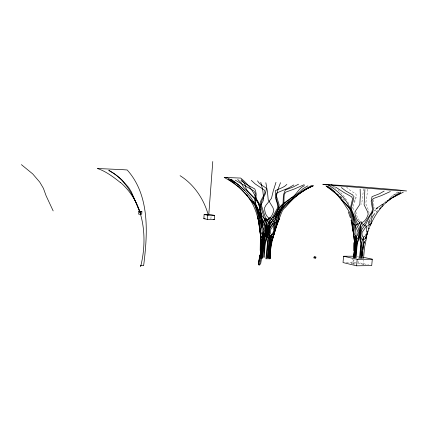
<?xml version="1.0" encoding="UTF-8"?>
<svg xmlns="http://www.w3.org/2000/svg" width="428" height="428" viewBox="0 0 428 428"><rect width="100%" height="100%" fill="white"/><g stroke="black" fill="none" stroke-linecap="round" stroke-linejoin="round"><path stroke-width="0.32" stroke-dasharray="2.14 1.6" d="M368.224 226.487L368.385 224.481M369.482 223.084L369.423 226.075M363.056 264.841A6.008 0.728 5.7 0 0 363.297 264.761L363.468 260.272M210.886 218.901L211.111 215.926M358.434 257.442L357.985 262.418L368.588 264.873M367.829 189.251L365.737 203.584L368.647 210.619L369.059 213.096M369.444 226.476L369.781 222.469L370.621 219.339M363.57 188.903L361.895 202.417L360.948 204.616M351.816 263.578L352.495 259.149M351.752 263.466L353.255 263.14L353.951 259.512M354.095 259.716L353.228 264.092L353.844 264.226A6.003 0.728 5.7 0 0 354.539 264.354M369.492 222.956L370.846 218.157M368.733 221.731L370.033 218.21M368.957 221.672L370.274 218.039M353.87 202.032L355.24 197.72L354.518 195.756L353.507 195.163M365.421 235.625L365.887 234.587M365.469 235.454L365.951 234.389M376.501 211.865L377.314 211.074M376.779 211.389L377.71 210.496M390.604 197.238L393.605 194.473M392.155 196.308L393.605 195.195M376.49 208.634L377.758 207.692M377.929 207.494L375.725 209.078M376.185 209.265L378.48 207.548M368.508 225.428L369.583 224.673M375.843 208.543L377.619 207.307M384.189 202.54L385.74 201.465M369.765 224.352L367.78 225.289M396.248 192.707L397.714 191.937M396.44 193.44L397.5 192.916M399.843 192.183L400.918 191.674M353.255 263.14L354.55 263.14A6.008 0.728 5.7 0 1 355.304 263.166M346.273 262.53L356.032 262.439M357.246 256.201L358.546 256.201M357.776 263.354L360.938 263.798A5.698 0.69 5.7 0 1 362.644 264.194L363.415 264.67M333.631 186.105L335.161 187.314M332.583 186.046L335.718 188.903M338.093 189.839L342.94 194.943L347.402 201.385M337.58 193.643L342.833 199.041M344.46 200.411L339.233 194.82M346.525 187.057L350.056 190.299L355.973 194.071C357.637 200.384 350.27 205.836 354.218 211.844M359.483 220.538C357.476 218.376 356.492 215.418 356.224 212.523M362.623 235.122L362.896 235.544M367.973 226.926L368.107 228.493M352.185 207.056L352.249 208.35M373.43 199.764L374.115 208.324M351.923 263.68A6.003 0.728 5.7 0 1 351.741 263.557M347.67 201.856A48.316 33.454 89.8 0 1 348.702 203.771"/><path stroke-width="0.64" d="M360.146 189.133L360.328 195.682L359.846 204.445L355.652 210.715L354.828 212.984C355.427 216.424 356.513 220.302 359.541 222.389L360.526 225.727L359.846 236.176L360.055 239.931L360.986 243.821L359.44 258.389M269.624 258.175C269.18 250.359 271.47 242.746 271.641 234.988L270.624 233.319L270.651 229.643L274.995 222.747L277.777 221.469L279.409 218.906M360.467 221.656C360.232 223.726 356.856 224.465 355.058 225.149C354.24 228.82 352.651 233.688 356.032 236.502C357.674 243.532 355.433 250.749 354.705 257.779M360.943 258.421C361.58 251.375 360.51 243.826 363.468 237.224L365.234 235.983M362.794 255.468L362.832 251.873M267.671 258.924C268.442 251.188 266.97 242.874 270.207 235.609L272.283 234.244L273.856 230.735L272.882 223.464C270.731 222.421 266.895 221.057 266.692 218.521M366.673 232.286L366.315 226.198C364.538 225.208 361.195 223.908 361.216 221.725M267.8 257.752L269.255 242.018L268.559 237.577L268.495 233.394L269.72 221.816L268.907 218.13C265.665 215.894 264.632 211.63 264.531 207.901L265.863 205.344L271.459 198.394L273.262 190.952L275.99 182.317M266.687 258.919L267.682 241.595L266.387 234.48L266.906 226.701L267.698 223.716L271.047 219.864L277.799 207.484L278.179 204.755L275.322 195.933L275.311 190.701C279.131 188.555 283.839 187.78 286.862 184.409M360.119 258.416L361.184 242.665L360.264 236.203L361.013 229.141L361.869 226.433L365.014 222.94L371.868 211.726L372.537 209.265L371.178 201.331L372.034 196.645L379.347 193.809L384.157 191.065M364.891 189.518L364.116 204.814L367.62 211.78L368.198 214.177C367.16 217.499 365.384 221.137 362.029 222.619L360.542 225.733L359.536 236.144L358.718 239.803L357.214 243.446L356.096 258.041M270.202 258.346L270.812 246.838L271.689 241.264L278.51 220.372L278.312 217.467L279.2 213.465L280.805 210.48L293.747 197.923L298.562 193.938L306.657 188.844L312.675 185.934M270.475 258.469C269.581 248.818 272.481 239.803 275.001 230.676M353.812 242.708L353.475 250.755M265.9 258.892L267.489 242.863L266.275 238.583L265.916 234.448L266.195 222.94L264.975 219.259L262.305 216.413L260.358 212.058L259.539 208.885L260.096 206.382L263.134 200.941L263.691 198.496L262.669 189.657L260.764 182.307M361.548 258.421C361.184 251.268 363.73 244.324 363.468 237.224L362.152 235.93L361.944 232.688L366.315 226.198L367.433 225.866M268.399 258.924C267.96 251.07 270.892 243.398 270.207 235.609L268.554 234.175L268.142 230.606L272.882 223.464C281.506 222.341 279.302 211.309 285.599 207.222C293.052 198.116 302.221 190.316 313.253 185.913M362.275 258.405L363.003 247.801L364.276 241.681M269.292 258.908L269.635 251.734L270.656 242.895L273.139 236.588L276.755 223.972L276.467 219.896L277.023 216.579L279.976 207.58L282.352 204.953L299.327 192.177L302.815 188.828L307.898 185.848M269.827 258.87L269.998 249.155L270.78 242.901L272.615 239.038L276.221 226.888L279.297 218.943M363.554 258.432L364.506 247.748L366.785 236.31M260.187 250.492L260.395 237.385M371.103 222.325C371.162 219.072 372.59 215.819 374.853 213.519M258.849 215.097C259.726 209.752 256.42 205.381 253.05 201.674M138.843 211.641L138.667 214.177L140.7 214.358L141.721 214.161L141.893 211.635L138.843 211.641L141.893 211.635M140.7 214.358L140.871 211.817M261.776 247.833L261.904 245.875M261.722 250.38L262.048 245.934M203.83 218.676L204.14 214.487L211.202 214.738L214.674 215.423L214.358 219.618L207.254 219.398L203.83 218.676L205.108 218.713M207.254 219.398L207.575 215.172L204.14 214.487M208.757 214.904L212.78 161.517M269.966 217.301C269.356 219.799 265.43 220.639 263.183 221.629L261.23 227.964M314.056 257.988L314.2 256.848L315.837 257.003L315.768 257.806L315.698 258.143L314.056 257.988L314.2 256.848M315.698 258.143L315.837 257.003M353.341 256.212L343.582 256.244L343.021 262.562L356.583 265.799L371.713 265.601L372.296 259.224L363.549 257.298M356.583 265.799L357.171 259.32L343.582 256.244M362.939 249.54L363.704 243.848L364.629 241.569M261.652 251.027L260.92 257.356M259.78 255.061L258.373 264.584A6.506 0.893 4.8 0 0 258.977 265.007L259.432 265.157C263.632 245.49 264.162 224.005 255.457 205.435A59.786 51.488 -75.4 0 0 250.519 197.121L244.276 189.909L236.657 183.569L227.589 177.855L224.224 177.433L240.686 178.075C246.817 183.024 251.942 189.24 255.388 196.34A52.794 30.891 -89.7 0 1 258.71 204.589C264.681 223.807 264.028 244.468 260.62 264.103L259.405 264.188M261.813 257.34C263.493 249.717 261.834 241.734 263.787 234.212L265.649 232.832L266.633 229.253L263.183 221.629L259.957 220.046M264.285 257.378L265.285 241.617L267.163 237.438L268.174 233.362L269.736 221.822L271.491 218.371C275.102 216.659 276.863 212.652 278.302 209.148L278.12 206.44L275.76 198.769L277.981 189.369L280.517 182.686M259.801 255.152L258.63 264.354M259.684 257.784C262.364 246.983 260.47 236.096 259.208 225.272C257.795 215.873 254.938 206.965 249.615 199.004M260.235 217.889L260.138 211.421L259.068 204.621L257.271 201.684L243.355 186.961L241.333 183.045L237.706 179.45M353.18 257.389C356.337 245.276 353.148 233.046 351.522 220.971M259.946 257.907L261.219 246.335L261.262 240.654L257.902 214.808L254.81 205.322L245.768 194.05L238.963 187.095L230.633 181.151L224.224 177.433M353.517 257.501L354.732 246.972L354.807 241.804L353.822 236.946L352.372 225.064L352.656 221.404L352.34 218.317L350.109 209.725L348.264 207.002L337.403 195.136L331.213 189.545L326.238 186.11M263.509 257.346L265.301 240.333L267.714 233.33L268.458 225.47L268.174 222.351L265.51 217.922L261.198 204.718L261.331 201.888L265.542 193.483L266.435 188.416C263.498 185.848 259.4 184.425 257.501 180.835M262.332 258.507L263.466 242.457L264.852 238.444L265.585 234.416L266.216 222.94L267.639 219.505C271.234 217.873 273.053 213.856 273.824 210.185L272.887 207.532L268.212 199.812L267.495 192.086L265.852 182.724M262.541 257.34C263.017 249.674 265.783 241.804 263.787 234.212L261.952 232.757M260.518 258.079C262.214 250.417 261.24 242.526 262.268 234.822L263.498 233.677L264.044 230.205L260.866 222.325L258.442 220.067L257.367 216.905M354.159 257.656C355.802 250.701 354.689 243.457 356.032 236.502L357.417 235.47L358.108 232.318L355.058 225.149L352.388 223.084L351.078 220.195M354.395 257.881C357.016 241.943 357.054 224.984 350.848 209.832A54.067 42.212 -78.7 0 0 346.899 202.31C342.277 195.077 335.595 189.417 328.324 184.982L322.792 184.265L351.763 186.094L396.002 189.727L406.6 190.963L389.25 189.989L328.324 184.982M261.706 258.389L263.455 241.167L265.173 234.357L265.328 226.546L264.777 223.432L262.15 219.029L256.27 205.552L255.532 202.744L256.228 194.285L255.634 191.054L254.772 188.967L246.731 184.532L241.001 180.643M355.454 257.934L357.225 242.275L359.129 236.09L359.536 229.001L359.135 226.177L356.685 222.169L351.725 209.945L351.345 207.409L353.335 199.806L353.293 196.907L352.849 195.04L345.931 191.049L341.362 187.566M258.373 264.584L259.181 259.823M261.01 258.212C261.882 250.492 263.948 242.553 262.268 234.822C259.079 231.5 260.475 226.428 260.866 222.325C262.573 221.49 265.911 220.554 265.895 218.451M368.171 223.967L368.733 221.731M270.737 217.371L270.566 218.382L274.995 222.747L274.573 230.441L273.182 233.865L271.641 234.988C268.725 242.253 269.528 250.364 269.126 258.041M370.958 223.373L371.071 222.918M365.806 238.107L366.325 236.315M367.331 233.292L366.689 235.528L367.181 233.832M365.753 238.771L366.293 236.914M260.968 222.362L261.674 217.772L259.935 204.654L258.132 201.722L247.914 191.364L246.17 189.117C245.768 185.468 244.137 182.012 241.258 179.658M367.031 233.939L367.743 231.612M366.502 235.721L366.855 234.533M365.293 240.338L365.389 240.012M366.635 234.656L367.165 232.982M367.417 232.677L367.968 230.96M368.642 228.798L369.348 226.647M367.502 232.714L368.433 229.879M276.199 226.829C278.708 217.873 280.34 207.318 288.889 201.888C296.438 195.682 304.255 189.534 313.28 185.629M371.044 217.558L371.937 215.461M370.322 224.909L371.017 223.266M365.368 238.07L365.86 236.909M370.172 226.038C373.323 218.253 377.753 210.908 383.734 204.969M371.681 214.348L372.954 211.78M365.084 238.45L364.517 239.209L362.949 239.969L361.649 239.161L360.729 236.229L361.055 232.206L362.04 229.205L365.967 223.898L369.364 217.017L372.702 211.769L373.371 209.313L372.012 200.416L373.216 198.576L381.337 195.623L390.331 191.535M389.689 198.688L390.475 197.87M374.586 210.854L375.511 209.907M379.433 208.976L380.781 207.596M140.405 265.863L140.48 265.804A6.147 0.926 3.3 0 1 140.967 265.606L141.144 265.563A7.42 1.118 3.3 0 1 142.091 265.414L142.578 265.365A5.987 0.899 3.3 0 1 143.321 265.312L143.589 265.301M376.201 212.165L376.501 211.865M381.776 206.51L382.68 205.643M383.793 204.6L387.276 201.513M385.542 202.888L386.425 202.144M382.177 204.702L383.729 203.509M381.316 205.098L382.359 204.306M387.752 201.032L390.069 199.293M387.72 201.144L391.995 198.084M386.773 201.246L393.562 196.623M394.942 195.617L397.981 193.798M378.336 207.189L381.038 205.322M391.037 198.64L392 197.993M298.557 184.19L293.137 187.02L285.31 190L283.384 195.008L283.063 203.808L281.977 206.58L274.246 218.885L271.02 222.624L269.998 225.62L268.902 233.447L269.469 240.755L268.426 257.87M392.99 197.362L397.114 194.991M293.849 184.944L288.584 187.972L277.007 192.862L276.065 194.911L279.174 204.809L278.789 207.532L275.562 213.337L272.251 220.923L268.067 226.77L267.099 230.077L266.906 234.507L267.393 236.459L268.105 237.738L269.715 238.626C278.746 233.511 272.385 221.014 276.959 213.39C277.965 205.563 285.519 202.449 290.906 197.982C296.754 195.189 298.348 188.042 304.559 185.672M392.481 197.752L403.31 192.156M394.092 194.826L395.499 193.996M398.029 192.654L399.089 192.135M397.639 194.703L400.383 193.36M311.67 185.415L303.703 189.941L285.38 204.135L282.908 206.708L278.339 215.83L277.103 219.216L275.942 226.712L273.139 236.288L272.39 237.417L271.047 238.022C266.751 232.302 271.208 224.871 274.979 220.056C277.323 214.332 281.351 209.511 283.785 203.905C284.192 200.63 283.732 197.297 284.39 194.028L285.979 192.054L294.491 188.941L304.169 184.677M398.479 193.526L400.785 192.498M97.536 168.52L121.894 169.622A22.021 0.278 4.4 0 1 122.729 169.675L127.18 169.97C150.164 195.484 147.612 233.806 143.68 265.296M357.171 259.32L372.296 259.224M207.575 215.172L214.674 215.423M314.125 257.18L315.768 257.335M213.198 219.377L214.358 219.618M97.579 168.546C105.721 171.259 113.377 176.946 120.188 182.398M235.191 180.129L253.863 190.893L255.302 193.135L254.772 201.144L255.57 205.451L258.56 211.774L262.321 222.421L264.338 226.412L264.927 229.868L264.734 234.293L264.156 236.138L262.947 237.695L262.364 237.888L261.765 237.433L260.652 235.363L259.438 225.433L259.352 218.398L257.619 211.619L255.366 205.419L253.285 202.412L241.28 189.342L234.212 183.248L228.365 179.423M262.07 236.39L263.776 237.294C270.442 233.56 267.382 224.293 264.231 219.045C263.359 213.214 260.331 207.682 260.368 201.834C261.792 198.619 263.846 195.719 265.039 192.375L264.541 190.246L255.158 183.917L251.306 180.359M325.917 185.848L334.76 192.589M335.573 187.063L344.01 192.52L351.586 196.757L352.608 198.769L350.58 207.312L350.971 209.848L353.442 215.584L355.679 222.945L358.552 228.873L359.022 232.013L358.691 236.031L358.059 237.706L357.364 238.744L356.064 239.295C350.179 232.928 355.85 222.881 352.405 215.434C351.752 208.506 345.942 204.402 341.779 199.512C337.141 195.114 333.605 189.524 327.901 186.324M231.174 179.193L238.69 184.891L244.351 190.471M230.034 179.172L235.223 182.916M180.081 175.689C194.141 184.495 203.905 199.181 208.265 214.926M331.507 184.559L333.102 185.72M21.4 164.636L32.742 173.939L39.734 182.103L43.394 188.283L46.085 195.735L53.168 210.908M333.396 191.027L334.669 192.156M336.397 194.157C341.18 198.587 344.358 204.3 347.932 209.661C352.661 215.91 350.987 224.186 353.212 231.355M140.4 266.173L140.448 266.221A5.864 0.883 3.3 0 0 140.684 266.377C144.937 249.594 145.408 230.205 140.149 213.064M339.441 196.939L341.223 199.106M341.555 199.56L342.566 200.93M246.523 194.323L247.25 195.329M248.577 197.308L249.267 198.442M140.004 212.063L131.31 191.771L128.662 187.501L121.729 179.707L117.812 176.309L113.645 173.254L109.349 170.553L108.696 170.526C125.318 178.899 133.911 195.81 139.886 212.561M348.285 211.839L350.425 217.847M351.12 220.158L351.377 221.105M258.544 221.474L260.438 234.977M258.068 218.307L258.255 219.575M353.977 238.781L354.015 239.102M352.672 226.048L352.886 227.766M353.036 228.959L353.33 231.339M259.828 227.846L259.983 229.151M260.261 231.676L260.438 233.185M353.523 233.174L353.726 235.009M353.774 236.903L353.496 234.239M120.289 182.269A72.455 68.753 -52.9 0 1 140.261 213.016M369.038 228.194L368.626 229.29L369.032 228.204"/></g></svg>
